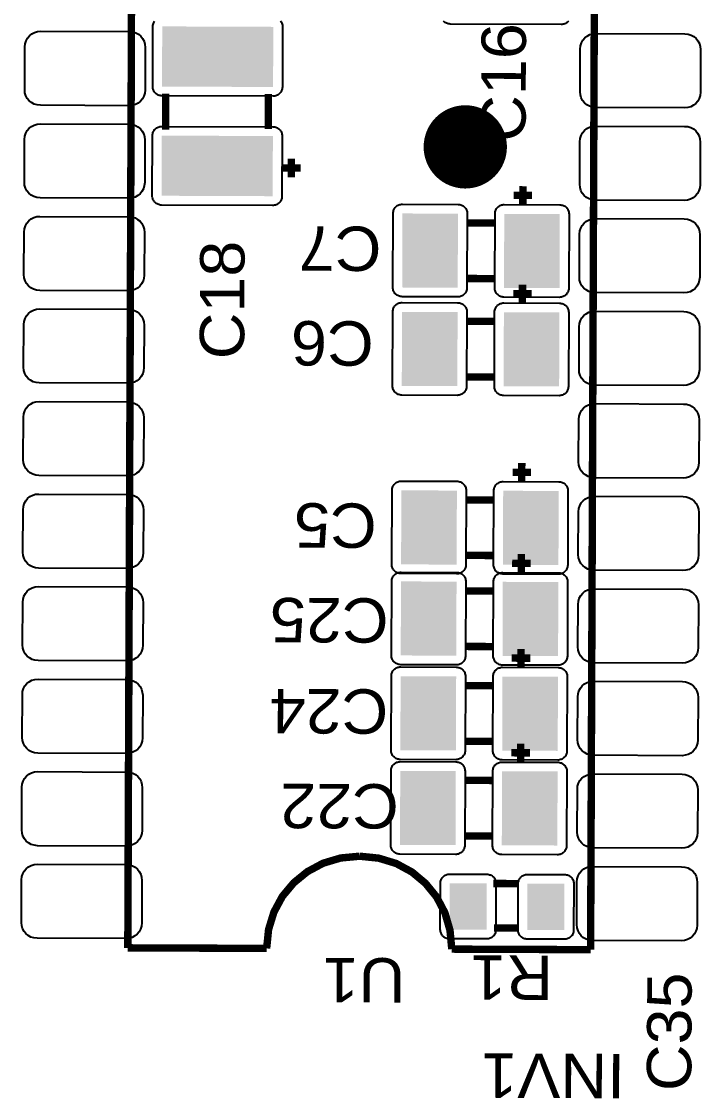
# Model space of a CAD drawing. Header units: millimetres. Extents: x 2766.7 to 2787.4, y 1526.7 to 1542.9.
# Drawn here: x 2772.007 to 2772.997, y 1531.232 to 1532.794 of the extents above; entities that cross this region are included whole.
import ezdxf

# ---------------------------------------------------------------- set-up
doc = ezdxf.new("R2010")
doc.units = ezdxf.units.MM
doc.styles.get("Standard").update_dxf_attribs({"font": 'arial.ttf'})

# ---------------------------------------------------------------- blocks, each defined once
blk = doc.blocks.new('RPAD')
blk.add_trace([(-0.5, -0.5), (-0.5, 0.5), (0.5, -0.5), (0.5, 0.5)])
blk = doc.blocks.new('EPAD')
at = {"const_width": 0.5}
blk.add_lwpolyline([(-0.25, 0, 1), (0.25, 0, 1)], format="xyb", close=True, dxfattribs=at)
blk = doc.blocks.new('tarjeta AUT')
for points in [[(1.1697, -1.5454), (1.1237, -1.5454), (1.1202, -1.545), (1.117, -1.5441), (1.1141, -1.5425), (1.1116, -1.5405), (1.1096, -1.5379), (1.108, -1.5351), (1.1071, -1.5318), (1.1067, -1.5284), (1.1067, -1.4324), (1.1071, -1.4289), (1.108, -1.4257), (1.1096, -1.4228), (1.1116, -1.4203), (1.1141, -1.4182), (1.117, -1.4167), (1.1202, -1.4157), (1.1237, -1.4154), (1.1697, -1.4154), (1.1732, -1.4157), (1.1764, -1.4167), (1.1793, -1.4182), (1.1818, -1.4203), (1.1839, -1.4228), (1.1854, -1.4257), (1.1864, -1.4289), (1.1867, -1.4324), (1.1867, -1.5284), (1.1864, -1.5318), (1.1854, -1.5351), (1.1839, -1.5379), (1.1818, -1.5405), (1.1793, -1.5425), (1.1764, -1.5441), (1.1732, -1.545), (1.1697, -1.5454)], [(1.2697, -1.5454), (1.2237, -1.5454), (1.2202, -1.545), (1.217, -1.5441), (1.2141, -1.5425), (1.2116, -1.5405), (1.2096, -1.5379), (1.208, -1.5351), (1.2071, -1.5318), (1.2067, -1.5284), (1.2067, -1.4324), (1.2071, -1.4289), (1.208, -1.4257), (1.2096, -1.4228), (1.2116, -1.4203), (1.2141, -1.4182), (1.217, -1.4167), (1.2202, -1.4157), (1.2237, -1.4154), (1.2697, -1.4154), (1.2732, -1.4157), (1.2764, -1.4167), (1.2793, -1.4182), (1.2818, -1.4203), (1.2839, -1.4228), (1.2854, -1.4257), (1.2864, -1.4289), (1.2867, -1.4324), (1.2867, -1.5284), (1.2864, -1.5318), (1.2854, -1.5351), (1.2839, -1.5379), (1.2818, -1.5405), (1.2793, -1.5425), (1.2764, -1.5441), (1.2732, -1.545), (1.2697, -1.5454)], [(1.3697, -1.5454), (1.3237, -1.5454), (1.3202, -1.545), (1.317, -1.5441), (1.3141, -1.5425), (1.3116, -1.5405), (1.3096, -1.5379), (1.308, -1.5351), (1.3071, -1.5318), (1.3067, -1.5284), (1.3067, -1.4324), (1.3071, -1.4289), (1.308, -1.4257), (1.3096, -1.4228), (1.3116, -1.4203), (1.3141, -1.4182), (1.317, -1.4167), (1.3202, -1.4157), (1.3237, -1.4154), (1.3697, -1.4154), (1.3732, -1.4157), (1.3764, -1.4167), (1.3793, -1.4182), (1.3818, -1.4203), (1.3839, -1.4228), (1.3854, -1.4257), (1.3864, -1.4289), (1.3867, -1.4324), (1.3867, -1.5284), (1.3864, -1.5318), (1.3854, -1.5351), (1.3839, -1.5379), (1.3818, -1.5405), (1.3793, -1.5425), (1.3764, -1.5441), (1.3732, -1.545), (1.3697, -1.5454)], [(1.4697, -1.5454), (1.4237, -1.5454), (1.4202, -1.545), (1.417, -1.5441), (1.4141, -1.5425), (1.4116, -1.5405), (1.4096, -1.5379), (1.408, -1.5351), (1.4071, -1.5318), (1.4067, -1.5284), (1.4067, -1.4324), (1.4071, -1.4289), (1.408, -1.4257), (1.4096, -1.4228), (1.4116, -1.4203), (1.4141, -1.4182), (1.417, -1.4167), (1.4202, -1.4157), (1.4237, -1.4154), (1.4697, -1.4154), (1.4732, -1.4157), (1.4764, -1.4167), (1.4793, -1.4182), (1.4818, -1.4203), (1.4839, -1.4228), (1.4854, -1.4257), (1.4864, -1.4289), (1.4867, -1.4324), (1.4867, -1.5284), (1.4864, -1.5318), (1.4854, -1.5351), (1.4839, -1.5379), (1.4818, -1.5405), (1.4793, -1.5425), (1.4764, -1.5441), (1.4732, -1.545), (1.4697, -1.5454)], [(1.5697, -1.5454), (1.5237, -1.5454), (1.5202, -1.545), (1.517, -1.5441), (1.5141, -1.5425), (1.5116, -1.5405), (1.5096, -1.5379), (1.508, -1.5351), (1.5071, -1.5318), (1.5067, -1.5284), (1.5067, -1.4324), (1.5071, -1.4289), (1.508, -1.4257), (1.5096, -1.4228), (1.5116, -1.4203), (1.5141, -1.4182), (1.517, -1.4167), (1.5202, -1.4157), (1.5237, -1.4154), (1.5697, -1.4154), (1.5732, -1.4157), (1.5764, -1.4167), (1.5793, -1.4182), (1.5818, -1.4203), (1.5839, -1.4228), (1.5854, -1.4257), (1.5864, -1.4289), (1.5867, -1.4324), (1.5867, -1.5284), (1.5864, -1.5318), (1.5854, -1.5351), (1.5839, -1.5379), (1.5818, -1.5405), (1.5793, -1.5425), (1.5764, -1.5441), (1.5732, -1.545), (1.5697, -1.5454)], [(1.6697, -1.5454), (1.6237, -1.5454), (1.6202, -1.545), (1.617, -1.5441), (1.6141, -1.5425), (1.6116, -1.5405), (1.6096, -1.5379), (1.608, -1.5351), (1.6071, -1.5318), (1.6067, -1.5284), (1.6067, -1.4324), (1.6071, -1.4289), (1.608, -1.4257), (1.6096, -1.4228), (1.6116, -1.4203), (1.6141, -1.4182), (1.617, -1.4167), (1.6202, -1.4157), (1.6237, -1.4154), (1.6697, -1.4154), (1.6732, -1.4157), (1.6764, -1.4167), (1.6793, -1.4182), (1.6818, -1.4203), (1.6839, -1.4228), (1.6854, -1.4257), (1.6864, -1.4289), (1.6867, -1.4324), (1.6867, -1.5284), (1.6864, -1.5318), (1.6854, -1.5351), (1.6839, -1.5379), (1.6818, -1.5405), (1.6793, -1.5425), (1.6764, -1.5441), (1.6732, -1.545), (1.6697, -1.5454)], [(1.7697, -1.5454), (1.7237, -1.5454), (1.7202, -1.545), (1.717, -1.5441), (1.7141, -1.5425), (1.7116, -1.5405), (1.7096, -1.5379), (1.708, -1.5351), (1.7071, -1.5318), (1.7067, -1.5284), (1.7067, -1.4324), (1.7071, -1.4289), (1.708, -1.4257), (1.7096, -1.4228), (1.7116, -1.4203), (1.7141, -1.4182), (1.717, -1.4167), (1.7202, -1.4157), (1.7237, -1.4154), (1.7697, -1.4154), (1.7732, -1.4157), (1.7764, -1.4167), (1.7793, -1.4182), (1.7818, -1.4203), (1.7839, -1.4228), (1.7854, -1.4257), (1.7864, -1.4289), (1.7867, -1.4324), (1.7867, -1.5284), (1.7864, -1.5318), (1.7854, -1.5351), (1.7839, -1.5379), (1.7818, -1.5405), (1.7793, -1.5425), (1.7764, -1.5441), (1.7732, -1.545), (1.7697, -1.5454)], [(1.8697, -1.5454), (1.8237, -1.5454), (1.8202, -1.545), (1.817, -1.5441), (1.8141, -1.5425), (1.8116, -1.5405), (1.8096, -1.5379), (1.808, -1.5351), (1.8071, -1.5318), (1.8067, -1.5284), (1.8067, -1.4324), (1.8071, -1.4289), (1.808, -1.4257), (1.8096, -1.4228), (1.8116, -1.4203), (1.8141, -1.4182), (1.817, -1.4167), (1.8202, -1.4157), (1.8237, -1.4154), (1.8697, -1.4154), (1.8732, -1.4157), (1.8764, -1.4167), (1.8793, -1.4182), (1.8818, -1.4203), (1.8839, -1.4228), (1.8854, -1.4257), (1.8864, -1.4289), (1.8867, -1.4324), (1.8867, -1.5284), (1.8864, -1.5318), (1.8854, -1.5351), (1.8839, -1.5379), (1.8818, -1.5405), (1.8793, -1.5425), (1.8764, -1.5441), (1.8732, -1.545), (1.8697, -1.5454)], [(1.9697, -1.5454), (1.9237, -1.5454), (1.9202, -1.545), (1.917, -1.5441), (1.9141, -1.5425), (1.9116, -1.5405), (1.9096, -1.5379), (1.908, -1.5351), (1.9071, -1.5318), (1.9067, -1.5284), (1.9067, -1.4324), (1.9071, -1.4289), (1.908, -1.4257), (1.9096, -1.4228), (1.9116, -1.4203), (1.9141, -1.4182), (1.917, -1.4167), (1.9202, -1.4157), (1.9237, -1.4154), (1.9697, -1.4154), (1.9732, -1.4157), (1.9764, -1.4167), (1.9793, -1.4182), (1.9818, -1.4203), (1.9839, -1.4228), (1.9854, -1.4257), (1.9864, -1.4289), (1.9867, -1.4324), (1.9867, -1.5284), (1.9864, -1.5318), (1.9854, -1.5351), (1.9839, -1.5379), (1.9818, -1.5405), (1.9793, -1.5425), (1.9764, -1.5441), (1.9732, -1.545), (1.9697, -1.5454)], [(2.0697, -1.5454), (2.0237, -1.5454), (2.0202, -1.545), (2.017, -1.5441), (2.0141, -1.5425), (2.0116, -1.5405), (2.0096, -1.5379), (2.008, -1.5351), (2.0071, -1.5318), (2.0067, -1.5284), (2.0067, -1.4324), (2.0071, -1.4289), (2.008, -1.4257), (2.0096, -1.4228), (2.0116, -1.4203), (2.0141, -1.4182), (2.017, -1.4167), (2.0202, -1.4157), (2.0237, -1.4154), (2.0697, -1.4154), (2.0732, -1.4157), (2.0764, -1.4167), (2.0793, -1.4182), (2.0818, -1.4203), (2.0839, -1.4228), (2.0854, -1.4257), (2.0864, -1.4289), (2.0867, -1.4324), (2.0867, -1.5284), (2.0864, -1.5318), (2.0854, -1.5351), (2.0839, -1.5379), (2.0818, -1.5405), (2.0793, -1.5425), (2.0764, -1.5441), (2.0732, -1.545), (2.0697, -1.5454)], [(1.9745, -1.6937), (1.9095, -1.6937), (1.9085, -1.6936), (1.9074, -1.6935), (1.9065, -1.6932), (1.9056, -1.6929), (1.9047, -1.6925), (1.9039, -1.692), (1.9031, -1.6914), (1.9024, -1.6908), (1.9017, -1.6901), (1.9012, -1.6893), (1.9007, -1.6885), (1.9003, -1.6876), (1.8999, -1.6867), (1.8997, -1.6857), (1.8995, -1.6847), (1.8995, -1.6837), (1.8995, -1.5637), (1.8995, -1.5626), (1.8997, -1.5616), (1.8999, -1.5607), (1.9003, -1.5597), (1.9007, -1.5589), (1.9012, -1.558), (1.9017, -1.5573), (1.9024, -1.5566), (1.9031, -1.5559), (1.9039, -1.5554), (1.9047, -1.5549), (1.9056, -1.5544), (1.9065, -1.5541), (1.9074, -1.5539), (1.9085, -1.5537), (1.9095, -1.5537), (1.9745, -1.5537), (1.9755, -1.5537), (1.9765, -1.5539), (1.9775, -1.5541), (1.9784, -1.5544), (1.9793, -1.5549), (1.9801, -1.5554), (1.9809, -1.5559), (1.9816, -1.5566), (1.9822, -1.5573), (1.9828, -1.558), (1.9833, -1.5589), (1.9837, -1.5597), (1.9841, -1.5607), (1.9843, -1.5616), (1.9844, -1.5626), (1.9845, -1.5637), (1.9845, -1.6837), (1.9844, -1.6847), (1.9843, -1.6857), (1.9841, -1.6867), (1.9837, -1.6876), (1.9833, -1.6885), (1.9828, -1.6893), (1.9822, -1.6901), (1.9816, -1.6908), (1.9809, -1.6914), (1.9801, -1.692), (1.9793, -1.6925), (1.9784, -1.6929), (1.9775, -1.6932), (1.9765, -1.6935), (1.9755, -1.6936), (1.9745, -1.6937)], [(1.2991, -1.824), (1.2991, -1.884), (1.299, -1.885), (1.2989, -1.886), (1.2986, -1.887), (1.2983, -1.8879), (1.2979, -1.8888), (1.2974, -1.8896), (1.2968, -1.8904), (1.2962, -1.8911), (1.2955, -1.8917), (1.2947, -1.8923), (1.2939, -1.8928), (1.293, -1.8932), (1.2921, -1.8935), (1.2911, -1.8938), (1.2901, -1.8939), (1.2891, -1.894), (1.2091, -1.894), (1.208, -1.8939), (1.207, -1.8938), (1.2061, -1.8935), (1.2051, -1.8932), (1.2043, -1.8928), (1.2034, -1.8923), (1.2027, -1.8917), (1.202, -1.8911), (1.2013, -1.8904), (1.2008, -1.8896), (1.2003, -1.8888), (1.1999, -1.8879), (1.1995, -1.887), (1.1993, -1.886), (1.1991, -1.885), (1.1991, -1.884), (1.1991, -1.824), (1.1991, -1.8229), (1.1993, -1.8219), (1.1995, -1.821), (1.1999, -1.8201), (1.2003, -1.8192), (1.2008, -1.8184), (1.2013, -1.8176), (1.202, -1.8169), (1.2027, -1.8162), (1.2034, -1.8157), (1.2043, -1.8152), (1.2051, -1.8148), (1.2061, -1.8144), (1.207, -1.8142), (1.208, -1.814), (1.2091, -1.814), (1.2891, -1.814), (1.2901, -1.814), (1.2911, -1.8142), (1.2921, -1.8144), (1.293, -1.8148), (1.2939, -1.8152), (1.2947, -1.8157), (1.2955, -1.8162), (1.2962, -1.8169), (1.2968, -1.8176), (1.2974, -1.8184), (1.2979, -1.8192), (1.2983, -1.8201), (1.2986, -1.821), (1.2989, -1.8219), (1.299, -1.8229), (1.2991, -1.824)], [(1.4014, -1.824), (1.4014, -1.884), (1.4014, -1.885), (1.4012, -1.886), (1.401, -1.887), (1.4007, -1.8879), (1.4003, -1.8888), (1.3998, -1.8896), (1.3992, -1.8904), (1.3986, -1.8911), (1.3978, -1.8917), (1.3971, -1.8923), (1.3963, -1.8928), (1.3954, -1.8932), (1.3945, -1.8935), (1.3935, -1.8938), (1.3925, -1.8939), (1.3914, -1.894), (1.3114, -1.894), (1.3104, -1.8939), (1.3094, -1.8938), (1.3084, -1.8935), (1.3075, -1.8932), (1.3066, -1.8928), (1.3058, -1.8923), (1.305, -1.8917), (1.3043, -1.8911), (1.3037, -1.8904), (1.3031, -1.8896), (1.3026, -1.8888), (1.3022, -1.8879), (1.3019, -1.887), (1.3016, -1.886), (1.3015, -1.885), (1.3014, -1.884), (1.3014, -1.824), (1.3015, -1.8229), (1.3016, -1.8219), (1.3019, -1.821), (1.3022, -1.8201), (1.3026, -1.8192), (1.3031, -1.8184), (1.3037, -1.8176), (1.3043, -1.8169), (1.305, -1.8162), (1.3058, -1.8157), (1.3066, -1.8152), (1.3075, -1.8148), (1.3084, -1.8144), (1.3094, -1.8142), (1.3104, -1.814), (1.3114, -1.814), (1.3914, -1.814), (1.3925, -1.814), (1.3935, -1.8142), (1.3945, -1.8144), (1.3954, -1.8148), (1.3963, -1.8152), (1.3971, -1.8157), (1.3978, -1.8162), (1.3986, -1.8169), (1.3992, -1.8176), (1.3998, -1.8184), (1.4003, -1.8192), (1.4007, -1.8201), (1.401, -1.821), (1.4012, -1.8219), (1.4014, -1.8229), (1.4014, -1.824)], [(1.5038, -1.824), (1.5038, -1.884), (1.5038, -1.885), (1.5036, -1.886), (1.5034, -1.887), (1.503, -1.8879), (1.5026, -1.8888), (1.5021, -1.8896), (1.5016, -1.8904), (1.5009, -1.8911), (1.5002, -1.8917), (1.4994, -1.8923), (1.4986, -1.8928), (1.4977, -1.8932), (1.4968, -1.8935), (1.4958, -1.8938), (1.4948, -1.8939), (1.4938, -1.894), (1.4138, -1.894), (1.4128, -1.8939), (1.4118, -1.8938), (1.4108, -1.8935), (1.4099, -1.8932), (1.409, -1.8928), (1.4082, -1.8923), (1.4074, -1.8917), (1.4067, -1.8911), (1.4061, -1.8904), (1.4055, -1.8896), (1.405, -1.8888), (1.4046, -1.8879), (1.4042, -1.887), (1.404, -1.886), (1.4039, -1.885), (1.4038, -1.884), (1.4038, -1.824), (1.4039, -1.8229), (1.404, -1.8219), (1.4042, -1.821), (1.4046, -1.8201), (1.405, -1.8192), (1.4055, -1.8184), (1.4061, -1.8176), (1.4067, -1.8169), (1.4074, -1.8162), (1.4082, -1.8157), (1.409, -1.8152), (1.4099, -1.8148), (1.4108, -1.8144), (1.4118, -1.8142), (1.4128, -1.814), (1.4138, -1.814), (1.4938, -1.814), (1.4948, -1.814), (1.4958, -1.8142), (1.4968, -1.8144), (1.4977, -1.8148), (1.4986, -1.8152), (1.4994, -1.8157), (1.5002, -1.8162), (1.5009, -1.8169), (1.5016, -1.8176), (1.5021, -1.8184), (1.5026, -1.8192), (1.503, -1.8201), (1.5034, -1.821), (1.5036, -1.8219), (1.5038, -1.8229), (1.5038, -1.824)], [(1.6022, -1.824), (1.6022, -1.884), (1.6022, -1.885), (1.602, -1.886), (1.6018, -1.887), (1.6015, -1.8879), (1.601, -1.8888), (1.6005, -1.8896), (1.6, -1.8904), (1.5993, -1.8911), (1.5986, -1.8917), (1.5979, -1.8923), (1.597, -1.8928), (1.5962, -1.8932), (1.5952, -1.8935), (1.5943, -1.8938), (1.5933, -1.8939), (1.5922, -1.894), (1.5122, -1.894), (1.5112, -1.8939), (1.5102, -1.8938), (1.5092, -1.8935), (1.5083, -1.8932), (1.5074, -1.8928), (1.5066, -1.8923), (1.5058, -1.8917), (1.5051, -1.8911), (1.5045, -1.8904), (1.5039, -1.8896), (1.5034, -1.8888), (1.503, -1.8879), (1.5027, -1.887), (1.5024, -1.886), (1.5023, -1.885), (1.5022, -1.884), (1.5022, -1.824), (1.5023, -1.8229), (1.5024, -1.8219), (1.5027, -1.821), (1.503, -1.8201), (1.5034, -1.8192), (1.5039, -1.8184), (1.5045, -1.8176), (1.5051, -1.8169), (1.5058, -1.8162), (1.5066, -1.8157), (1.5074, -1.8152), (1.5083, -1.8148), (1.5092, -1.8144), (1.5102, -1.8142), (1.5112, -1.814), (1.5122, -1.814), (1.5922, -1.814), (1.5933, -1.814), (1.5943, -1.8142), (1.5952, -1.8144), (1.5962, -1.8148), (1.597, -1.8152), (1.5979, -1.8157), (1.5986, -1.8162), (1.5993, -1.8169), (1.6, -1.8176), (1.6005, -1.8184), (1.601, -1.8192), (1.6015, -1.8201), (1.6018, -1.821), (1.602, -1.8219), (1.6022, -1.8229), (1.6022, -1.824)], [(1.7951, -1.824), (1.7951, -1.884), (1.7951, -1.885), (1.7949, -1.886), (1.7947, -1.887), (1.7944, -1.8879), (1.794, -1.8888), (1.7935, -1.8896), (1.7929, -1.8904), (1.7923, -1.8911), (1.7915, -1.8917), (1.7908, -1.8923), (1.79, -1.8928), (1.7891, -1.8932), (1.7882, -1.8935), (1.7872, -1.8938), (1.7862, -1.8939), (1.7851, -1.894), (1.7051, -1.894), (1.7041, -1.8939), (1.7031, -1.8938), (1.7021, -1.8935), (1.7012, -1.8932), (1.7003, -1.8928), (1.6995, -1.8923), (1.6987, -1.8917), (1.698, -1.8911), (1.6974, -1.8904), (1.6968, -1.8896), (1.6963, -1.8888), (1.6959, -1.8879), (1.6956, -1.887), (1.6953, -1.886), (1.6952, -1.885), (1.6951, -1.884), (1.6951, -1.824), (1.6952, -1.8229), (1.6953, -1.8219), (1.6956, -1.821), (1.6959, -1.8201), (1.6963, -1.8192), (1.6968, -1.8184), (1.6974, -1.8176), (1.698, -1.8169), (1.6987, -1.8162), (1.6995, -1.8157), (1.7003, -1.8152), (1.7012, -1.8148), (1.7021, -1.8144), (1.7031, -1.8142), (1.7041, -1.814), (1.7051, -1.814), (1.7851, -1.814), (1.7862, -1.814), (1.7872, -1.8142), (1.7882, -1.8144), (1.7891, -1.8148), (1.79, -1.8152), (1.7908, -1.8157), (1.7915, -1.8162), (1.7923, -1.8169), (1.7929, -1.8176), (1.7935, -1.8184), (1.794, -1.8192), (1.7944, -1.8201), (1.7947, -1.821), (1.7949, -1.8219), (1.7951, -1.8229), (1.7951, -1.824)], [(1.9014, -1.824), (1.9014, -1.884), (1.9014, -1.885), (1.9012, -1.886), (1.901, -1.887), (1.9007, -1.8879), (1.9003, -1.8888), (1.8998, -1.8896), (1.8992, -1.8904), (1.8986, -1.8911), (1.8978, -1.8917), (1.8971, -1.8923), (1.8963, -1.8928), (1.8954, -1.8932), (1.8945, -1.8935), (1.8935, -1.8938), (1.8925, -1.8939), (1.8914, -1.894), (1.8114, -1.894), (1.8104, -1.8939), (1.8094, -1.8938), (1.8084, -1.8935), (1.8075, -1.8932), (1.8066, -1.8928), (1.8058, -1.8923), (1.805, -1.8917), (1.8043, -1.8911), (1.8037, -1.8904), (1.8031, -1.8896), (1.8026, -1.8888), (1.8022, -1.8879), (1.8019, -1.887), (1.8016, -1.886), (1.8015, -1.885), (1.8014, -1.884), (1.8014, -1.824), (1.8015, -1.8229), (1.8016, -1.8219), (1.8019, -1.821), (1.8022, -1.8201), (1.8026, -1.8192), (1.8031, -1.8184), (1.8037, -1.8176), (1.8043, -1.8169), (1.805, -1.8162), (1.8058, -1.8157), (1.8066, -1.8152), (1.8075, -1.8148), (1.8084, -1.8144), (1.8094, -1.8142), (1.8104, -1.814), (1.8114, -1.814), (1.8914, -1.814), (1.8925, -1.814), (1.8935, -1.8142), (1.8945, -1.8144), (1.8954, -1.8148), (1.8963, -1.8152), (1.8971, -1.8157), (1.8978, -1.8162), (1.8986, -1.8169), (1.8992, -1.8176), (1.8998, -1.8184), (1.9003, -1.8192), (1.9007, -1.8201), (1.901, -1.821), (1.9012, -1.8219), (1.9014, -1.8229), (1.9014, -1.824)], [(1.1078, -1.9179), (1.1078, -1.8779), (1.1078, -1.8769), (1.108, -1.8759), (1.1082, -1.8749), (1.1086, -1.874), (1.109, -1.8731), (1.1095, -1.8723), (1.11, -1.8715), (1.1107, -1.8708), (1.1114, -1.8702), (1.1121, -1.8696), (1.113, -1.8691), (1.1138, -1.8687), (1.1148, -1.8684), (1.1157, -1.8681), (1.1167, -1.868), (1.1178, -1.8679), (1.1678, -1.8679), (1.1688, -1.868), (1.1698, -1.8681), (1.1708, -1.8684), (1.1717, -1.8687), (1.1726, -1.8691), (1.1734, -1.8696), (1.1742, -1.8702), (1.1749, -1.8708), (1.1755, -1.8715), (1.1761, -1.8723), (1.1766, -1.8731), (1.177, -1.874), (1.1773, -1.8749), (1.1776, -1.8759), (1.1777, -1.8769), (1.1778, -1.8779), (1.1778, -1.9179), (1.1777, -1.919), (1.1776, -1.92), (1.1773, -1.921), (1.177, -1.9219), (1.1766, -1.9228), (1.1761, -1.9236), (1.1755, -1.9243), (1.1749, -1.9251), (1.1742, -1.9257), (1.1734, -1.9263), (1.1726, -1.9268), (1.1717, -1.9272), (1.1708, -1.9275), (1.1698, -1.9277), (1.1688, -1.9279), (1.1678, -1.9279), (1.1178, -1.9279), (1.1167, -1.9279), (1.1157, -1.9277), (1.1148, -1.9275), (1.1138, -1.9272), (1.113, -1.9268), (1.1121, -1.9263), (1.1114, -1.9257), (1.1107, -1.9251), (1.11, -1.9243), (1.1095, -1.9236), (1.109, -1.9228), (1.1086, -1.9219), (1.1082, -1.921), (1.108, -1.92), (1.1078, -1.919), (1.1078, -1.9179)], [(1.2991, -1.934), (1.2991, -1.994), (1.299, -1.995), (1.2989, -1.996), (1.2986, -1.997), (1.2983, -1.9979), (1.2979, -1.9988), (1.2974, -1.9996), (1.2968, -2.0004), (1.2962, -2.0011), (1.2955, -2.0017), (1.2947, -2.0023), (1.2939, -2.0028), (1.293, -2.0032), (1.2921, -2.0035), (1.2911, -2.0038), (1.2901, -2.0039), (1.2891, -2.004), (1.2091, -2.004), (1.208, -2.0039), (1.207, -2.0038), (1.2061, -2.0035), (1.2051, -2.0032), (1.2043, -2.0028), (1.2034, -2.0023), (1.2027, -2.0017), (1.202, -2.0011), (1.2013, -2.0004), (1.2008, -1.9996), (1.2003, -1.9988), (1.1999, -1.9979), (1.1995, -1.997), (1.1993, -1.996), (1.1991, -1.995), (1.1991, -1.994), (1.1991, -1.934), (1.1991, -1.9329), (1.1993, -1.9319), (1.1995, -1.931), (1.1999, -1.9301), (1.2003, -1.9292), (1.2008, -1.9284), (1.2013, -1.9276), (1.202, -1.9269), (1.2027, -1.9262), (1.2034, -1.9257), (1.2043, -1.9252), (1.2051, -1.9248), (1.2061, -1.9244), (1.207, -1.9242), (1.208, -1.924), (1.2091, -1.924), (1.2891, -1.924), (1.2901, -1.924), (1.2911, -1.9242), (1.2921, -1.9244), (1.293, -1.9248), (1.2939, -1.9252), (1.2947, -1.9257), (1.2955, -1.9262), (1.2962, -1.9269), (1.2968, -1.9276), (1.2974, -1.9284), (1.2979, -1.9292), (1.2983, -1.9301), (1.2986, -1.931), (1.2989, -1.9319), (1.299, -1.9329), (1.2991, -1.934)], [(1.4014, -1.934), (1.4014, -1.994), (1.4014, -1.995), (1.4012, -1.996), (1.401, -1.997), (1.4007, -1.9979), (1.4003, -1.9988), (1.3998, -1.9996), (1.3992, -2.0004), (1.3986, -2.0011), (1.3978, -2.0017), (1.3971, -2.0023), (1.3963, -2.0028), (1.3954, -2.0032), (1.3945, -2.0035), (1.3935, -2.0038), (1.3925, -2.0039), (1.3914, -2.004), (1.3114, -2.004), (1.3104, -2.0039), (1.3094, -2.0038), (1.3084, -2.0035), (1.3075, -2.0032), (1.3066, -2.0028), (1.3058, -2.0023), (1.305, -2.0017), (1.3043, -2.0011), (1.3037, -2.0004), (1.3031, -1.9996), (1.3026, -1.9988), (1.3022, -1.9979), (1.3019, -1.997), (1.3016, -1.996), (1.3015, -1.995), (1.3014, -1.994), (1.3014, -1.934), (1.3015, -1.9329), (1.3016, -1.9319), (1.3019, -1.931), (1.3022, -1.9301), (1.3026, -1.9292), (1.3031, -1.9284), (1.3037, -1.9276), (1.3043, -1.9269), (1.305, -1.9262), (1.3058, -1.9257), (1.3066, -1.9252), (1.3075, -1.9248), (1.3084, -1.9244), (1.3094, -1.9242), (1.3104, -1.924), (1.3114, -1.924), (1.3914, -1.924), (1.3925, -1.924), (1.3935, -1.9242), (1.3945, -1.9244), (1.3954, -1.9248), (1.3963, -1.9252), (1.3971, -1.9257), (1.3978, -1.9262), (1.3986, -1.9269), (1.3992, -1.9276), (1.3998, -1.9284), (1.4003, -1.9292), (1.4007, -1.9301), (1.401, -1.931), (1.4012, -1.9319), (1.4014, -1.9329), (1.4014, -1.934)], [(1.5038, -1.934), (1.5038, -1.994), (1.5038, -1.995), (1.5036, -1.996), (1.5034, -1.997), (1.503, -1.9979), (1.5026, -1.9988), (1.5021, -1.9996), (1.5016, -2.0004), (1.5009, -2.0011), (1.5002, -2.0017), (1.4994, -2.0023), (1.4986, -2.0028), (1.4977, -2.0032), (1.4968, -2.0035), (1.4958, -2.0038), (1.4948, -2.0039), (1.4938, -2.004), (1.4138, -2.004), (1.4128, -2.0039), (1.4118, -2.0038), (1.4108, -2.0035), (1.4099, -2.0032), (1.409, -2.0028), (1.4082, -2.0023), (1.4074, -2.0017), (1.4067, -2.0011), (1.4061, -2.0004), (1.4055, -1.9996), (1.405, -1.9988), (1.4046, -1.9979), (1.4042, -1.997), (1.404, -1.996), (1.4039, -1.995), (1.4038, -1.994), (1.4038, -1.934), (1.4039, -1.9329), (1.404, -1.9319), (1.4042, -1.931), (1.4046, -1.9301), (1.405, -1.9292), (1.4055, -1.9284), (1.4061, -1.9276), (1.4067, -1.9269), (1.4074, -1.9262), (1.4082, -1.9257), (1.409, -1.9252), (1.4099, -1.9248), (1.4108, -1.9244), (1.4118, -1.9242), (1.4128, -1.924), (1.4138, -1.924), (1.4938, -1.924), (1.4948, -1.924), (1.4958, -1.9242), (1.4968, -1.9244), (1.4977, -1.9248), (1.4986, -1.9252), (1.4994, -1.9257), (1.5002, -1.9262), (1.5009, -1.9269), (1.5016, -1.9276), (1.5021, -1.9284), (1.5026, -1.9292), (1.503, -1.9301), (1.5034, -1.931), (1.5036, -1.9319), (1.5038, -1.9329), (1.5038, -1.934)], [(1.6022, -1.934), (1.6022, -1.994), (1.6022, -1.995), (1.602, -1.996), (1.6018, -1.997), (1.6015, -1.9979), (1.601, -1.9988), (1.6005, -1.9996), (1.6, -2.0004), (1.5993, -2.0011), (1.5986, -2.0017), (1.5979, -2.0023), (1.597, -2.0028), (1.5962, -2.0032), (1.5952, -2.0035), (1.5943, -2.0038), (1.5933, -2.0039), (1.5922, -2.004), (1.5122, -2.004), (1.5112, -2.0039), (1.5102, -2.0038), (1.5092, -2.0035), (1.5083, -2.0032), (1.5074, -2.0028), (1.5066, -2.0023), (1.5058, -2.0017), (1.5051, -2.0011), (1.5045, -2.0004), (1.5039, -1.9996), (1.5034, -1.9988), (1.503, -1.9979), (1.5027, -1.997), (1.5024, -1.996), (1.5023, -1.995), (1.5022, -1.994), (1.5022, -1.934), (1.5023, -1.9329), (1.5024, -1.9319), (1.5027, -1.931), (1.503, -1.9301), (1.5034, -1.9292), (1.5039, -1.9284), (1.5045, -1.9276), (1.5051, -1.9269), (1.5058, -1.9262), (1.5066, -1.9257), (1.5074, -1.9252), (1.5083, -1.9248), (1.5092, -1.9244), (1.5102, -1.9242), (1.5112, -1.924), (1.5122, -1.924), (1.5922, -1.924), (1.5933, -1.924), (1.5943, -1.9242), (1.5952, -1.9244), (1.5962, -1.9248), (1.597, -1.9252), (1.5979, -1.9257), (1.5986, -1.9262), (1.5993, -1.9269), (1.6, -1.9276), (1.6005, -1.9284), (1.601, -1.9292), (1.6015, -1.9301), (1.6018, -1.931), (1.602, -1.9319), (1.6022, -1.9329), (1.6022, -1.934)], [(1.7951, -1.934), (1.7951, -1.994), (1.7951, -1.995), (1.7949, -1.996), (1.7947, -1.997), (1.7944, -1.9979), (1.794, -1.9988), (1.7935, -1.9996), (1.7929, -2.0004), (1.7923, -2.0011), (1.7915, -2.0017), (1.7908, -2.0023), (1.79, -2.0028), (1.7891, -2.0032), (1.7882, -2.0035), (1.7872, -2.0038), (1.7862, -2.0039), (1.7851, -2.004), (1.7051, -2.004), (1.7041, -2.0039), (1.7031, -2.0038), (1.7021, -2.0035), (1.7012, -2.0032), (1.7003, -2.0028), (1.6995, -2.0023), (1.6987, -2.0017), (1.698, -2.0011), (1.6974, -2.0004), (1.6968, -1.9996), (1.6963, -1.9988), (1.6959, -1.9979), (1.6956, -1.997), (1.6953, -1.996), (1.6952, -1.995), (1.6951, -1.994), (1.6951, -1.934), (1.6952, -1.9329), (1.6953, -1.9319), (1.6956, -1.931), (1.6959, -1.9301), (1.6963, -1.9292), (1.6968, -1.9284), (1.6974, -1.9276), (1.698, -1.9269), (1.6987, -1.9262), (1.6995, -1.9257), (1.7003, -1.9252), (1.7012, -1.9248), (1.7021, -1.9244), (1.7031, -1.9242), (1.7041, -1.924), (1.7051, -1.924), (1.7851, -1.924), (1.7862, -1.924), (1.7872, -1.9242), (1.7882, -1.9244), (1.7891, -1.9248), (1.79, -1.9252), (1.7908, -1.9257), (1.7915, -1.9262), (1.7923, -1.9269), (1.7929, -1.9276), (1.7935, -1.9284), (1.794, -1.9292), (1.7944, -1.9301), (1.7947, -1.931), (1.7949, -1.9319), (1.7951, -1.9329), (1.7951, -1.934)], [(1.9014, -1.934), (1.9014, -1.994), (1.9014, -1.995), (1.9012, -1.996), (1.901, -1.997), (1.9007, -1.9979), (1.9003, -1.9988), (1.8998, -1.9996), (1.8992, -2.0004), (1.8986, -2.0011), (1.8978, -2.0017), (1.8971, -2.0023), (1.8963, -2.0028), (1.8954, -2.0032), (1.8945, -2.0035), (1.8935, -2.0038), (1.8925, -2.0039), (1.8914, -2.004), (1.8114, -2.004), (1.8104, -2.0039), (1.8094, -2.0038), (1.8084, -2.0035), (1.8075, -2.0032), (1.8066, -2.0028), (1.8058, -2.0023), (1.805, -2.0017), (1.8043, -2.0011), (1.8037, -2.0004), (1.8031, -1.9996), (1.8026, -1.9988), (1.8022, -1.9979), (1.8019, -1.997), (1.8016, -1.996), (1.8015, -1.995), (1.8014, -1.994), (1.8014, -1.934), (1.8015, -1.9329), (1.8016, -1.9319), (1.8019, -1.931), (1.8022, -1.9301), (1.8026, -1.9292), (1.8031, -1.9284), (1.8037, -1.9276), (1.8043, -1.9269), (1.805, -1.9262), (1.8058, -1.9257), (1.8066, -1.9252), (1.8075, -1.9248), (1.8084, -1.9244), (1.8094, -1.9242), (1.8104, -1.924), (1.8114, -1.924), (1.8914, -1.924), (1.8925, -1.924), (1.8935, -1.9242), (1.8945, -1.9244), (1.8954, -1.9248), (1.8963, -1.9252), (1.8971, -1.9257), (1.8978, -1.9262), (1.8986, -1.9269), (1.8992, -1.9276), (1.8998, -1.9284), (1.9003, -1.9292), (1.9007, -1.9301), (1.901, -1.931), (1.9012, -1.9319), (1.9014, -1.9329), (1.9014, -1.934)], [(1.1078, -2.0019), (1.1078, -1.9619), (1.1078, -1.9609), (1.108, -1.9599), (1.1082, -1.9589), (1.1086, -1.958), (1.109, -1.9571), (1.1095, -1.9563), (1.11, -1.9555), (1.1107, -1.9548), (1.1114, -1.9542), (1.1121, -1.9536), (1.113, -1.9531), (1.1138, -1.9527), (1.1148, -1.9524), (1.1157, -1.9521), (1.1167, -1.952), (1.1178, -1.9519), (1.1678, -1.9519), (1.1688, -1.952), (1.1698, -1.9521), (1.1708, -1.9524), (1.1717, -1.9527), (1.1726, -1.9531), (1.1734, -1.9536), (1.1742, -1.9542), (1.1749, -1.9548), (1.1755, -1.9555), (1.1761, -1.9563), (1.1766, -1.9571), (1.177, -1.958), (1.1773, -1.9589), (1.1776, -1.9599), (1.1777, -1.9609), (1.1778, -1.9619), (1.1778, -2.0019), (1.1777, -2.003), (1.1776, -2.004), (1.1773, -2.005), (1.177, -2.0059), (1.1766, -2.0068), (1.1761, -2.0076), (1.1755, -2.0083), (1.1749, -2.0091), (1.1742, -2.0097), (1.1734, -2.0103), (1.1726, -2.0108), (1.1717, -2.0112), (1.1708, -2.0115), (1.1698, -2.0117), (1.1688, -2.0119), (1.1678, -2.0119), (1.1178, -2.0119), (1.1167, -2.0119), (1.1157, -2.0117), (1.1148, -2.0115), (1.1138, -2.0112), (1.113, -2.0108), (1.1121, -2.0103), (1.1114, -2.0097), (1.1107, -2.0091), (1.11, -2.0083), (1.1095, -2.0076), (1.109, -2.0068), (1.1086, -2.0059), (1.1082, -2.005), (1.108, -2.004), (1.1078, -2.003), (1.1078, -2.0019)], [(1.1237, -2.0154), (1.1697, -2.0154), (1.1732, -2.0157), (1.1764, -2.0167), (1.1793, -2.0182), (1.1818, -2.0203), (1.1839, -2.0228), (1.1854, -2.0257), (1.1864, -2.0289), (1.1867, -2.0324), (1.1867, -2.1284), (1.1864, -2.1318), (1.1854, -2.1351), (1.1839, -2.1379), (1.1818, -2.1405), (1.1793, -2.1425), (1.1764, -2.1441), (1.1732, -2.145), (1.1697, -2.1454), (1.1237, -2.1454), (1.1202, -2.145), (1.117, -2.1441), (1.1141, -2.1425), (1.1116, -2.1405), (1.1096, -2.1379), (1.108, -2.1351), (1.1071, -2.1318), (1.1067, -2.1284), (1.1067, -2.0324), (1.1071, -2.0289), (1.108, -2.0257), (1.1096, -2.0228), (1.1116, -2.0203), (1.1141, -2.0182), (1.117, -2.0167), (1.1202, -2.0157), (1.1237, -2.0154)], [(1.2237, -2.0154), (1.2697, -2.0154), (1.2732, -2.0157), (1.2764, -2.0167), (1.2793, -2.0182), (1.2818, -2.0203), (1.2839, -2.0228), (1.2854, -2.0257), (1.2864, -2.0289), (1.2867, -2.0324), (1.2867, -2.1284), (1.2864, -2.1318), (1.2854, -2.1351), (1.2839, -2.1379), (1.2818, -2.1405), (1.2793, -2.1425), (1.2764, -2.1441), (1.2732, -2.145), (1.2697, -2.1454), (1.2237, -2.1454), (1.2202, -2.145), (1.217, -2.1441), (1.2141, -2.1425), (1.2116, -2.1405), (1.2096, -2.1379), (1.208, -2.1351), (1.2071, -2.1318), (1.2067, -2.1284), (1.2067, -2.0324), (1.2071, -2.0289), (1.208, -2.0257), (1.2096, -2.0228), (1.2116, -2.0203), (1.2141, -2.0182), (1.217, -2.0167), (1.2202, -2.0157), (1.2237, -2.0154)], [(1.3237, -2.0154), (1.3697, -2.0154), (1.3732, -2.0157), (1.3764, -2.0167), (1.3793, -2.0182), (1.3818, -2.0203), (1.3839, -2.0228), (1.3854, -2.0257), (1.3864, -2.0289), (1.3867, -2.0324), (1.3867, -2.1284), (1.3864, -2.1318), (1.3854, -2.1351), (1.3839, -2.1379), (1.3818, -2.1405), (1.3793, -2.1425), (1.3764, -2.1441), (1.3732, -2.145), (1.3697, -2.1454), (1.3237, -2.1454), (1.3202, -2.145), (1.317, -2.1441), (1.3141, -2.1425), (1.3116, -2.1405), (1.3096, -2.1379), (1.308, -2.1351), (1.3071, -2.1318), (1.3067, -2.1284), (1.3067, -2.0324), (1.3071, -2.0289), (1.308, -2.0257), (1.3096, -2.0228), (1.3116, -2.0203), (1.3141, -2.0182), (1.317, -2.0167), (1.3202, -2.0157), (1.3237, -2.0154)], [(1.4237, -2.0154), (1.4697, -2.0154), (1.4732, -2.0157), (1.4764, -2.0167), (1.4793, -2.0182), (1.4818, -2.0203), (1.4839, -2.0228), (1.4854, -2.0257), (1.4864, -2.0289), (1.4867, -2.0324), (1.4867, -2.1284), (1.4864, -2.1318), (1.4854, -2.1351), (1.4839, -2.1379), (1.4818, -2.1405), (1.4793, -2.1425), (1.4764, -2.1441), (1.4732, -2.145), (1.4697, -2.1454), (1.4237, -2.1454), (1.4202, -2.145), (1.417, -2.1441), (1.4141, -2.1425), (1.4116, -2.1405), (1.4096, -2.1379), (1.408, -2.1351), (1.4071, -2.1318), (1.4067, -2.1284), (1.4067, -2.0324), (1.4071, -2.0289), (1.408, -2.0257), (1.4096, -2.0228), (1.4116, -2.0203), (1.4141, -2.0182), (1.417, -2.0167), (1.4202, -2.0157), (1.4237, -2.0154)], [(1.5237, -2.0154), (1.5697, -2.0154), (1.5732, -2.0157), (1.5764, -2.0167), (1.5793, -2.0182), (1.5818, -2.0203), (1.5839, -2.0228), (1.5854, -2.0257), (1.5864, -2.0289), (1.5867, -2.0324), (1.5867, -2.1284), (1.5864, -2.1318), (1.5854, -2.1351), (1.5839, -2.1379), (1.5818, -2.1405), (1.5793, -2.1425), (1.5764, -2.1441), (1.5732, -2.145), (1.5697, -2.1454), (1.5237, -2.1454), (1.5202, -2.145), (1.517, -2.1441), (1.5141, -2.1425), (1.5116, -2.1405), (1.5096, -2.1379), (1.508, -2.1351), (1.5071, -2.1318), (1.5067, -2.1284), (1.5067, -2.0324), (1.5071, -2.0289), (1.508, -2.0257), (1.5096, -2.0228), (1.5116, -2.0203), (1.5141, -2.0182), (1.517, -2.0167), (1.5202, -2.0157), (1.5237, -2.0154)], [(1.6237, -2.0154), (1.6697, -2.0154), (1.6732, -2.0157), (1.6764, -2.0167), (1.6793, -2.0182), (1.6818, -2.0203), (1.6839, -2.0228), (1.6854, -2.0257), (1.6864, -2.0289), (1.6867, -2.0324), (1.6867, -2.1284), (1.6864, -2.1318), (1.6854, -2.1351), (1.6839, -2.1379), (1.6818, -2.1405), (1.6793, -2.1425), (1.6764, -2.1441), (1.6732, -2.145), (1.6697, -2.1454), (1.6237, -2.1454), (1.6202, -2.145), (1.617, -2.1441), (1.6141, -2.1425), (1.6116, -2.1405), (1.6096, -2.1379), (1.608, -2.1351), (1.6071, -2.1318), (1.6067, -2.1284), (1.6067, -2.0324), (1.6071, -2.0289), (1.608, -2.0257), (1.6096, -2.0228), (1.6116, -2.0203), (1.6141, -2.0182), (1.617, -2.0167), (1.6202, -2.0157), (1.6237, -2.0154)], [(1.7237, -2.0154), (1.7697, -2.0154), (1.7732, -2.0157), (1.7764, -2.0167), (1.7793, -2.0182), (1.7818, -2.0203), (1.7839, -2.0228), (1.7854, -2.0257), (1.7864, -2.0289), (1.7867, -2.0324), (1.7867, -2.1284), (1.7864, -2.1318), (1.7854, -2.1351), (1.7839, -2.1379), (1.7818, -2.1405), (1.7793, -2.1425), (1.7764, -2.1441), (1.7732, -2.145), (1.7697, -2.1454), (1.7237, -2.1454), (1.7202, -2.145), (1.717, -2.1441), (1.7141, -2.1425), (1.7116, -2.1405), (1.7096, -2.1379), (1.708, -2.1351), (1.7071, -2.1318), (1.7067, -2.1284), (1.7067, -2.0324), (1.7071, -2.0289), (1.708, -2.0257), (1.7096, -2.0228), (1.7116, -2.0203), (1.7141, -2.0182), (1.717, -2.0167), (1.7202, -2.0157), (1.7237, -2.0154)], [(1.8237, -2.0154), (1.8697, -2.0154), (1.8732, -2.0157), (1.8764, -2.0167), (1.8793, -2.0182), (1.8818, -2.0203), (1.8839, -2.0228), (1.8854, -2.0257), (1.8864, -2.0289), (1.8867, -2.0324), (1.8867, -2.1284), (1.8864, -2.1318), (1.8854, -2.1351), (1.8839, -2.1379), (1.8818, -2.1405), (1.8793, -2.1425), (1.8764, -2.1441), (1.8732, -2.145), (1.8697, -2.1454), (1.8237, -2.1454), (1.8202, -2.145), (1.817, -2.1441), (1.8141, -2.1425), (1.8116, -2.1405), (1.8096, -2.1379), (1.808, -2.1351), (1.8071, -2.1318), (1.8067, -2.1284), (1.8067, -2.0324), (1.8071, -2.0289), (1.808, -2.0257), (1.8096, -2.0228), (1.8116, -2.0203), (1.8141, -2.0182), (1.817, -2.0167), (1.8202, -2.0157), (1.8237, -2.0154)], [(1.9237, -2.0154), (1.9697, -2.0154), (1.9732, -2.0157), (1.9764, -2.0167), (1.9793, -2.0182), (1.9818, -2.0203), (1.9839, -2.0228), (1.9854, -2.0257), (1.9864, -2.0289), (1.9867, -2.0324), (1.9867, -2.1284), (1.9864, -2.1318), (1.9854, -2.1351), (1.9839, -2.1379), (1.9818, -2.1405), (1.9793, -2.1425), (1.9764, -2.1441), (1.9732, -2.145), (1.9697, -2.1454), (1.9237, -2.1454), (1.9202, -2.145), (1.917, -2.1441), (1.9141, -2.1425), (1.9116, -2.1405), (1.9096, -2.1379), (1.908, -2.1351), (1.9071, -2.1318), (1.9067, -2.1284), (1.9067, -2.0324), (1.9071, -2.0289), (1.908, -2.0257), (1.9096, -2.0228), (1.9116, -2.0203), (1.9141, -2.0182), (1.917, -2.0167), (1.9202, -2.0157), (1.9237, -2.0154)], [(2.0237, -2.0154), (2.0697, -2.0154), (2.0732, -2.0157), (2.0764, -2.0167), (2.0793, -2.0182), (2.0818, -2.0203), (2.0839, -2.0228), (2.0854, -2.0257), (2.0864, -2.0289), (2.0867, -2.0324), (2.0867, -2.1284), (2.0864, -2.1318), (2.0854, -2.1351), (2.0839, -2.1379), (2.0818, -2.1405), (2.0793, -2.1425), (2.0764, -2.1441), (2.0732, -2.145), (2.0697, -2.1454), (2.0237, -2.1454), (2.0202, -2.145), (2.017, -2.1441), (2.0141, -2.1425), (2.0116, -2.1405), (2.0096, -2.1379), (2.008, -2.1351), (2.0071, -2.1318), (2.0067, -2.1284), (2.0067, -2.0324), (2.0071, -2.0289), (2.008, -2.0257), (2.0096, -2.0228), (2.0116, -2.0203), (2.0141, -2.0182), (2.017, -2.0167), (2.0202, -2.0157), (2.0237, -2.0154)]]:
    blk.add_lwpolyline(points, close=True)
at = {"const_width": 0.008}
for points in [[(1.0967, -1.6804), (1.0967, -1.5304)], [(1.0967, -1.5304), (3.0967, -1.5304)], [(1.0967, -1.6804), (1.0967, -1.5304)], [(1.0967, -1.5304), (3.0967, -1.5304)], [(1.0967, -1.6804), (1.0967, -1.5304)], [(1.0967, -1.5304), (3.0967, -1.5304)], [(2.02, -1.5677), (1.981, -1.5677)], [(2.02, -1.5677), (1.981, -1.5677)], [(2.02, -1.5677), (1.981, -1.5677)], [(1.1967, -1.7804), (1.1947, -1.76), (1.189, -1.7411), (1.1798, -1.7241), (1.1677, -1.7094), (1.153, -1.6972), (1.136, -1.6881), (1.1171, -1.6824), (1.0967, -1.6804)], [(1.1967, -1.7804), (1.1947, -1.76), (1.189, -1.7411), (1.1798, -1.7241), (1.1677, -1.7094), (1.153, -1.6972), (1.136, -1.6881), (1.1171, -1.6824), (1.0967, -1.6804)], [(1.1967, -1.7804), (1.1947, -1.76), (1.189, -1.7411), (1.1798, -1.7241), (1.1677, -1.7094), (1.153, -1.6972), (1.136, -1.6881), (1.1171, -1.6824), (1.0967, -1.6804)], [(2.02, -1.6787), (1.982, -1.6787)], [(2.02, -1.6787), (1.982, -1.6787)], [(2.02, -1.6787), (1.982, -1.6787)], [(1.94, -1.6937), (1.94, -1.7137)], [(1.94, -1.6937), (1.94, -1.7137)], [(1.94, -1.6937), (1.94, -1.7137)], [(1.95, -1.7037), (1.93, -1.7037)], [(1.95, -1.7037), (1.93, -1.7037)], [(1.95, -1.7037), (1.93, -1.7037)], [(1.1967, -1.7804), (1.1947, -1.801), (1.189, -1.82), (1.1798, -1.8371), (1.1677, -1.8517), (1.153, -1.8638), (1.136, -1.8728), (1.1171, -1.8784), (1.0967, -1.8804)], [(1.1967, -1.7804), (1.1947, -1.801), (1.189, -1.82), (1.1798, -1.8371), (1.1677, -1.8517), (1.153, -1.8638), (1.136, -1.8728), (1.1171, -1.8784), (1.0967, -1.8804)], [(1.1967, -1.7804), (1.1947, -1.801), (1.189, -1.82), (1.1798, -1.8371), (1.1677, -1.8517), (1.153, -1.8638), (1.136, -1.8728), (1.1171, -1.8784), (1.0967, -1.8804)], [(1.0967, -2.0304), (1.0967, -1.8804)], [(1.0967, -2.0304), (1.0967, -1.8804)], [(1.0967, -2.0304), (1.0967, -1.8804)], [(1.2191, -1.894), (1.2191, -1.924)], [(1.2191, -1.894), (1.2191, -1.924)], [(1.2191, -1.894), (1.2191, -1.924)], [(1.2791, -1.894), (1.2791, -1.924)], [(1.2791, -1.894), (1.2791, -1.924)], [(1.2791, -1.894), (1.2791, -1.924)], [(1.3214, -1.894), (1.3214, -1.924)], [(1.3214, -1.894), (1.3214, -1.924)], [(1.3214, -1.894), (1.3214, -1.924)], [(1.3814, -1.894), (1.3814, -1.924)], [(1.3814, -1.894), (1.3814, -1.924)], [(1.3814, -1.894), (1.3814, -1.924)], [(1.4238, -1.894), (1.4238, -1.924)], [(1.4238, -1.894), (1.4238, -1.924)], [(1.4238, -1.894), (1.4238, -1.924)], [(1.4838, -1.894), (1.4838, -1.924)], [(1.4838, -1.894), (1.4838, -1.924)], [(1.4838, -1.894), (1.4838, -1.924)], [(1.5222, -1.894), (1.5222, -1.924)], [(1.5222, -1.894), (1.5222, -1.924)], [(1.5222, -1.894), (1.5222, -1.924)], [(1.5822, -1.894), (1.5822, -1.924)], [(1.5822, -1.894), (1.5822, -1.924)], [(1.5822, -1.894), (1.5822, -1.924)], [(1.7151, -1.894), (1.7151, -1.924)], [(1.7151, -1.894), (1.7151, -1.924)], [(1.7151, -1.894), (1.7151, -1.924)], [(1.7751, -1.894), (1.7751, -1.924)], [(1.7751, -1.894), (1.7751, -1.924)], [(1.7751, -1.894), (1.7751, -1.924)], [(1.8214, -1.894), (1.8214, -1.924)], [(1.8214, -1.894), (1.8214, -1.924)], [(1.8214, -1.894), (1.8214, -1.924)], [(1.8814, -1.894), (1.8814, -1.924)], [(1.8814, -1.894), (1.8814, -1.924)], [(1.8814, -1.894), (1.8814, -1.924)], [(1.1678, -1.9529), (1.1678, -1.9249)], [(1.1678, -1.9529), (1.1678, -1.9249)], [(1.1678, -1.9529), (1.1678, -1.9249)], [(1.1198, -1.9529), (1.1198, -1.9259)], [(1.1198, -1.9529), (1.1198, -1.9259)], [(1.1198, -1.9529), (1.1198, -1.9259)], [(1.3091, -1.944), (1.3091, -1.964)], [(1.3091, -1.944), (1.3091, -1.964)], [(1.3091, -1.944), (1.3091, -1.964)], [(1.4114, -1.944), (1.4114, -1.964)], [(1.4114, -1.944), (1.4114, -1.964)], [(1.4114, -1.944), (1.4114, -1.964)], [(1.5138, -1.944), (1.5138, -1.964)], [(1.5138, -1.944), (1.5138, -1.964)], [(1.5138, -1.944), (1.5138, -1.964)], [(1.6122, -1.944), (1.6122, -1.964)], [(1.6122, -1.944), (1.6122, -1.964)], [(1.6122, -1.944), (1.6122, -1.964)], [(1.8051, -1.944), (1.8051, -1.964)], [(1.8051, -1.944), (1.8051, -1.964)], [(1.8051, -1.944), (1.8051, -1.964)], [(1.9114, -1.944), (1.9114, -1.964)], [(1.9114, -1.944), (1.9114, -1.964)], [(1.9114, -1.944), (1.9114, -1.964)], [(1.3191, -1.954), (1.2991, -1.954)], [(1.3191, -1.954), (1.2991, -1.954)], [(1.3191, -1.954), (1.2991, -1.954)], [(1.4214, -1.954), (1.4014, -1.954)], [(1.4214, -1.954), (1.4014, -1.954)], [(1.4214, -1.954), (1.4014, -1.954)], [(1.5238, -1.954), (1.5038, -1.954)], [(1.5238, -1.954), (1.5038, -1.954)], [(1.5238, -1.954), (1.5038, -1.954)], [(1.6222, -1.954), (1.6022, -1.954)], [(1.6222, -1.954), (1.6022, -1.954)], [(1.6222, -1.954), (1.6022, -1.954)], [(1.8151, -1.954), (1.7951, -1.954)], [(1.8151, -1.954), (1.7951, -1.954)], [(1.8151, -1.954), (1.7951, -1.954)], [(1.9214, -1.954), (1.9014, -1.954)], [(1.9214, -1.954), (1.9014, -1.954)], [(1.9214, -1.954), (1.9014, -1.954)], [(1.0967, -2.0304), (3.0967, -2.0304)], [(1.0967, -2.0304), (3.0967, -2.0304)], [(1.0967, -2.0304), (3.0967, -2.0304)]]:
    blk.add_lwpolyline(points, dxfattribs=at)
for points in [[(2.0989, -1.6914), (2.0981, -1.692), (2.0973, -1.6925), (2.0964, -1.6929), (2.0955, -1.6932), (2.0945, -1.6935), (2.0935, -1.6936), (2.0925, -1.6937), (2.0925, -1.6937), (2.0275, -1.6937), (2.0265, -1.6936), (2.0254, -1.6935), (2.0245, -1.6932), (2.0236, -1.6929), (2.0227, -1.6925), (2.0219, -1.692), (2.0211, -1.6914), (2.0204, -1.6908), (2.0197, -1.6901), (2.0192, -1.6893), (2.0187, -1.6885), (2.0183, -1.6876), (2.0179, -1.6867), (2.0177, -1.6857), (2.0175, -1.6847), (2.0175, -1.6837), (2.0175, -1.5637), (2.0175, -1.5626), (2.0177, -1.5616), (2.0179, -1.5607), (2.0183, -1.5597), (2.0187, -1.5589), (2.0192, -1.558), (2.0197, -1.5573), (2.0204, -1.5566), (2.0211, -1.5559), (2.0219, -1.5554), (2.0227, -1.5549), (2.0236, -1.5544), (2.0245, -1.5541), (2.0254, -1.5539), (2.0265, -1.5537), (2.0275, -1.5537), (2.0925, -1.5537), (2.0935, -1.5537), (2.0945, -1.5539), (2.0955, -1.5541), (2.0964, -1.5544), (2.0973, -1.5549), (2.0981, -1.5554)], [(2.0999, -2.0024), (2.0992, -2.0018), (2.0986, -2.0011), (2.098, -2.0003), (2.0975, -1.9995), (2.0971, -1.9986), (2.0968, -1.9977), (2.0965, -1.9967), (2.0964, -1.9957), (2.0963, -1.9947), (2.0963, -1.8747), (2.0964, -1.8737), (2.0965, -1.8727), (2.0968, -1.8717), (2.0971, -1.8708), (2.0975, -1.8699), (2.098, -1.8691), (2.0986, -1.8683), (2.0992, -1.8676)]]:
    blk.add_lwpolyline(points)
for p, xscale, yscale, rotation in [((1.942, -1.6237), 0.065, 0.12, 180), ((2.06, -1.6237), 0.065, 0.12, 180), ((1.2491, -1.854), 0.06, 0.08, 270), ((1.3514, -1.854), 0.06, 0.08, 270), ((1.4538, -1.854), 0.06, 0.08, 270), ((1.5522, -1.854), 0.06, 0.08, 270), ((1.7451, -1.854), 0.06, 0.08, 270), ((1.8514, -1.854), 0.06, 0.08, 270), ((1.1428, -1.8979), 0.04, 0.05, 90), ((1.2491, -1.964), 0.06, 0.08, 270), ((1.3514, -1.964), 0.06, 0.08, 270), ((1.4538, -1.964), 0.06, 0.08, 270), ((1.5522, -1.964), 0.06, 0.08, 270), ((1.7451, -1.964), 0.06, 0.08, 270), ((1.8514, -1.964), 0.06, 0.08, 270), ((1.1428, -1.9819), 0.04, 0.05, 90)]:
    blk.add_blockref('RPAD', p, dxfattribs=dict(xscale=xscale, yscale=yscale, rotation=rotation))
at = {"xscale": 0.09, "yscale": 0.09}
blk.add_blockref('EPAD', (1.9636, -1.8916), dxfattribs=at)
at = {"width": 1.041667}
for s, p in [('C18', (1.7331, -1.6536)), ('C18', (1.7331, -1.6536)), ('C18', (1.7331, -1.6536)), ('C16', (1.9693, -1.9567)), ('C16', (1.9693, -1.9567)), ('C16', (1.9693, -1.9567)), ('C35', (0.9442, -2.1397)), ('C35', (0.9442, -2.1397)), ('C35', (0.9442, -2.1397))]:
    blk.add_text(s, height=0.048, dxfattribs=at).set_placement(p)
for s, p in [('C24', (1.3771, -1.8108)), ('C24', (1.3771, -1.8108)), ('C24', (1.3771, -1.8108)), ('C25', (1.4755, -1.8108)), ('C25', (1.4755, -1.8108)), ('C25', (1.4755, -1.8108)), ('C22', (1.2747, -1.8226)), ('C22', (1.2747, -1.8226)), ('C22', (1.2747, -1.8226)), ('C5', (1.5779, -1.7976)), ('C5', (1.5779, -1.7976)), ('C5', (1.5779, -1.7976)), ('C6', (1.7747, -1.7936)), ('C6', (1.7747, -1.7936)), ('C6', (1.7747, -1.7936)), ('C7', (1.8771, -1.8015)), ('C7', (1.8771, -1.8015)), ('C7', (1.8771, -1.8015)), ('U1', (1.0867, -1.8304)), ('U1', (1.0867, -1.8304)), ('U1', (1.0867, -1.8304)), ('R1', (1.0901, -1.9899)), ('R1', (1.0901, -1.9899)), ('R1', (1.0901, -1.9899)), ('INV1', (0.9842, -2.0682)), ('INV1', (0.9842, -2.0682)), ('INV1', (0.9842, -2.0682))]:
    blk.add_text(s, height=0.048, rotation=90, dxfattribs=at).set_placement(p)

msp = doc.modelspace()

# ---------------------------------------------------------------- block references
at = {"xscale": 1.350124867074582, "yscale": 1.350124867074582, "zscale": 1.350124867074582, "rotation": 89.77504890590232}
msp.add_blockref('tarjeta AUT', (2770.0899, 1529.9702), dxfattribs=at)

doc.saveas('drawing.dxf')
